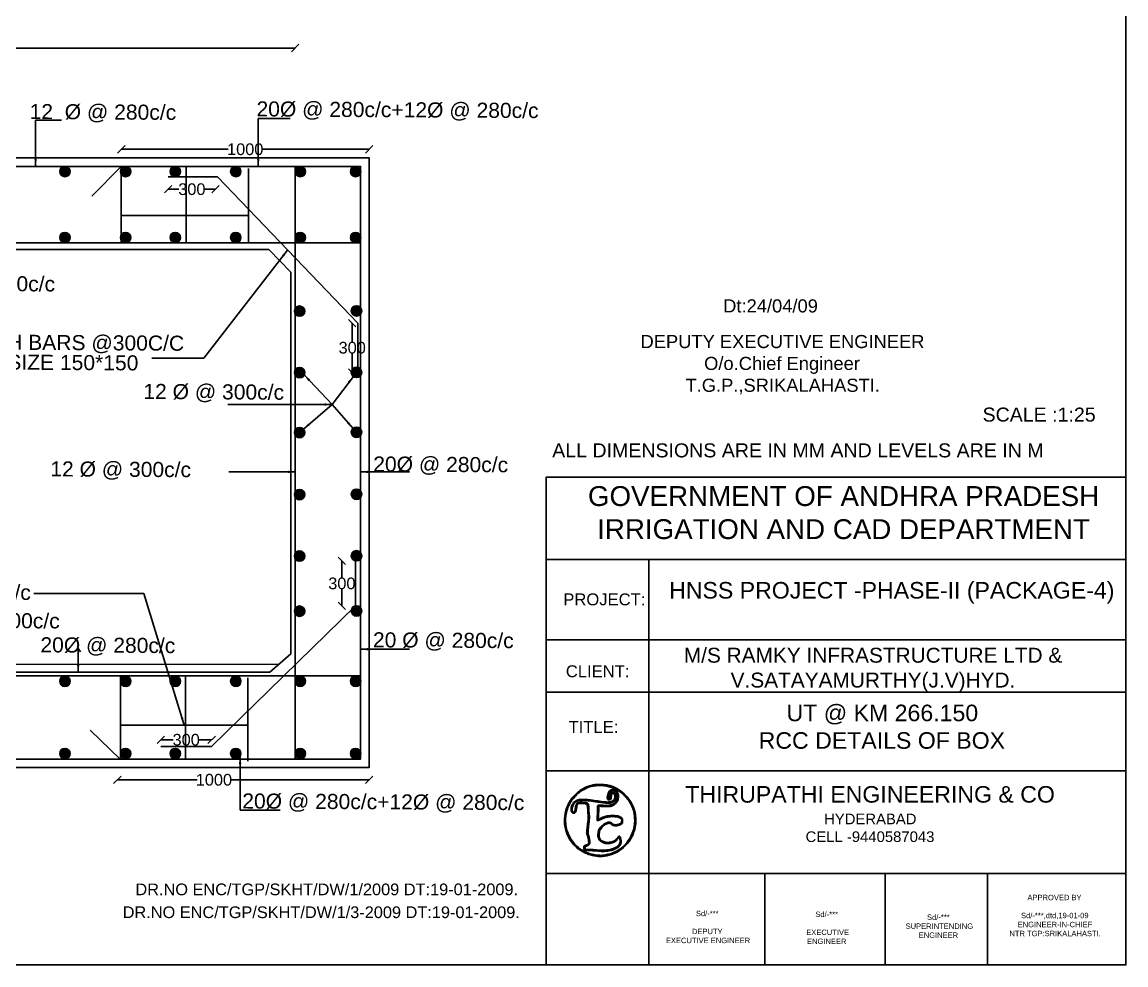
# Model space of a CAD drawing. Header units: millimetres. Extents: x 5124 to 6568637, y 2311 to 91879094.
# Drawn here: x 3741149 to 3755324, y 45934475 to 45946584 of the extents above; entities that cross this region are included whole.
import ezdxf

# ---------------------------------------------------------------- set-up
doc = ezdxf.new("R2010")
doc.units = ezdxf.units.MM
doc.header["$MEASUREMENT"] = 0
for name, color, linetype in [('DIMENSION', 7, 'Continuous'), ('DRAWING', 7, 'Continuous'), ('TEXT', 7, 'Continuous')]:
    doc.layers.add(name, color=color, linetype=linetype)
doc.styles.get("Standard").update_dxf_attribs({"font": 'arial.ttf', "height": 150})
doc.dimstyles.get("Standard").update_dxf_attribs({"dimtxt": 200, "dimasz": 110, "dimexe": 0.18, "dimexo": 0.0625, "dimgap": 0.09, "dimtad": 0, "dimtih": 1, "dimtoh": 1, "dimdec": 0, "dimzin": 0, "dimdsep": 46, "dimtxsty": 'Standard', "dimblk": 'OBLIQUE', "dimcen": 0.09, "dimse1": 1, "dimse2": 1, "dimadec": 0, "dimazin": 0, "dimtfac": 1, "dimtdec": 0, "dimtofl": 0, "dimtmove": 0, "dimatfit": 3, "dimfxl": 1, "dimtolj": 1, "dimtzin": 0, "dimarcsym": 0})

# ---------------------------------------------------------------- blocks, each defined once
blk = doc.blocks.new('_Oblique')
at = {"color": 0, "linetype": 'ByBlock', "lineweight": -2}
blk.add_line((-0.5, -0.5), (0.5, 0.5), dxfattribs=at)
blk = doc.blocks.new('*D98')
at = {"layer": 'Defpoints', "color": 0}
for p in [(3744657, 45946251), (3744657, 45944731), (3736966, 45944697)]:
    blk.add_point(p, dxfattribs=at)
at = {"layer": 'DIMENSION', "color": 0, "lineweight": -2}
for p, q in [((3736966, 45946251), (3740587, 45946251)), ((3744657, 45946251), (3741037, 45946251))]:
    blk.add_line(p, q, dxfattribs=at)
at = {"layer": 'DIMENSION', "color": 0, "lineweight": -2, "xscale": 95, "yscale": 95, "zscale": 95, "rotation": 180}
blk.add_blockref('_Oblique', (3736966, 45946251), dxfattribs=at)
at = {"layer": 'DIMENSION', "color": 0, "lineweight": -2, "xscale": 95, "yscale": 95, "zscale": 95}
blk.add_blockref('_Oblique', (3744657, 45946251), dxfattribs=at)
at = {"layer": 'DIMENSION', "color": 0, "insert": (3740812, 45946251), "char_height": 150, "attachment_point": 5}
blk.add_mtext('\\A1;2800', dxfattribs=at)
blk = doc.blocks.new('*D99')
at = {"layer": 'Defpoints', "color": 0}
for p in [(3745605, 45956085), (3745605, 45955777), (3744657, 45944731)]:
    blk.add_point(p, dxfattribs=at)
at = {"layer": 'DIMENSION', "color": 0, "lineweight": -2}
for p, q in [((3744657, 45955777), (3745057, 45955777)), ((3745605, 45955777), (3745394, 45955777))]:
    blk.add_line(p, q, dxfattribs=at)
at = {"layer": 'DIMENSION', "color": 0, "lineweight": -2, "xscale": 95, "yscale": 95, "zscale": 95, "rotation": 180}
blk.add_blockref('_Oblique', (3744657, 45955777), dxfattribs=at)
at = {"layer": 'DIMENSION', "color": 0, "lineweight": -2, "xscale": 95, "yscale": 95, "zscale": 95}
blk.add_blockref('_Oblique', (3745605, 45955777), dxfattribs=at)
at = {"layer": 'DIMENSION', "color": 0, "insert": (3745226, 45955777), "char_height": 150, "attachment_point": 5}
blk.add_mtext('\\A1;450', dxfattribs=at)
blk = doc.blocks.new('*D112')
at = {"layer": 'Defpoints', "color": 0}
for p in [(3743025, 45944595), (3743633, 45944595), (3743633, 45944437)]:
    blk.add_point(p, dxfattribs=at)
at = {"layer": 'DIMENSION', "color": 0, "lineweight": -2}
for p, q in [((3743025, 45944437), (3743163, 45944437)), ((3743633, 45944437), (3743494, 45944437))]:
    blk.add_line(p, q, dxfattribs=at)
at = {"layer": 'DIMENSION', "color": 0, "lineweight": -2, "xscale": 95, "yscale": 95, "zscale": 95, "rotation": 180}
blk.add_blockref('_Oblique', (3743025, 45944437), dxfattribs=at)
at = {"layer": 'DIMENSION', "color": 0, "lineweight": -2, "xscale": 95, "yscale": 95, "zscale": 95}
blk.add_blockref('_Oblique', (3743633, 45944437), dxfattribs=at)
at = {"layer": 'DIMENSION', "color": 0, "insert": (3743329, 45944437), "char_height": 150, "attachment_point": 5}
blk.add_mtext('\\A1;300', dxfattribs=at)
blk = doc.blocks.new('*D113')
at = {"layer": 'Defpoints', "color": 0}
for p in [(3745605, 45944950), (3742423, 45944731), (3745605, 45944664)]:
    blk.add_point(p, dxfattribs=at)
at = {"layer": 'DIMENSION', "color": 0, "lineweight": -2}
for p, q in [((3742423, 45944950), (3743797, 45944950)), ((3745605, 45944950), (3744231, 45944950))]:
    blk.add_line(p, q, dxfattribs=at)
at = {"layer": 'DIMENSION', "color": 0, "lineweight": -2, "xscale": 95, "yscale": 95, "zscale": 95, "rotation": 180}
blk.add_blockref('_Oblique', (3742423, 45944950), dxfattribs=at)
at = {"layer": 'DIMENSION', "color": 0, "lineweight": -2, "xscale": 95, "yscale": 95, "zscale": 95}
blk.add_blockref('_Oblique', (3745605, 45944950), dxfattribs=at)
at = {"layer": 'DIMENSION', "color": 0, "insert": (3744014, 45944950), "char_height": 150, "attachment_point": 5}
blk.add_mtext('\\A1;1000', dxfattribs=at)
blk = doc.blocks.new('*D114')
at = {"layer": 'Defpoints', "color": 0}
for p in [(3745458, 45942718), (3745388, 45942085), (3745443, 45942085)]:
    blk.add_point(p, dxfattribs=at)
at = {"layer": 'DIMENSION', "color": 0, "lineweight": -2}
for p, q in [((3745388, 45942718), (3745388, 45942478)), ((3745388, 45942085), (3745388, 45942325))]:
    blk.add_line(p, q, dxfattribs=at)
at = {"layer": 'DIMENSION', "color": 0, "lineweight": -2, "xscale": 95, "yscale": 95, "zscale": 95}
for p, rotation in [((3745388, 45942718), 90), ((3745388, 45942085), 270)]:
    blk.add_blockref('_Oblique', p, dxfattribs=dict(at, rotation=rotation))
at = {"layer": 'DIMENSION', "color": 0, "insert": (3745388, 45942401), "char_height": 150, "attachment_point": 5}
blk.add_mtext('\\A1;300', dxfattribs=at)
blk = doc.blocks.new('*D115')
at = {"layer": 'Defpoints', "color": 0}
for p in [(3745255, 45939663), (3745443, 45939663), (3745430, 45939086)]:
    blk.add_point(p, dxfattribs=at)
at = {"layer": 'DIMENSION', "color": 0, "lineweight": -2}
for p, q in [((3745255, 45939663), (3745255, 45939451)), ((3745255, 45939086), (3745255, 45939297))]:
    blk.add_line(p, q, dxfattribs=at)
at = {"layer": 'DIMENSION', "color": 0, "lineweight": -2, "xscale": 95, "yscale": 95, "zscale": 95}
for p, rotation in [((3745255, 45939663), 90), ((3745255, 45939086), 270)]:
    blk.add_blockref('_Oblique', p, dxfattribs=dict(at, rotation=rotation))
at = {"layer": 'DIMENSION', "color": 0, "insert": (3745255, 45939374), "char_height": 150, "attachment_point": 5}
blk.add_mtext('\\A1;300', dxfattribs=at)
blk = doc.blocks.new('*D116')
at = {"layer": 'Defpoints', "color": 0}
for p in [(3742929, 45937366), (3742929, 45937281), (3743583, 45937281)]:
    blk.add_point(p, dxfattribs=at)
at = {"layer": 'DIMENSION', "color": 0, "lineweight": -2}
for p, q in [((3742929, 45937366), (3743091, 45937366)), ((3743583, 45937366), (3743422, 45937366))]:
    blk.add_line(p, q, dxfattribs=at)
at = {"layer": 'DIMENSION', "color": 0, "lineweight": -2, "xscale": 95, "yscale": 95, "zscale": 95, "rotation": 180}
blk.add_blockref('_Oblique', (3742929, 45937366), dxfattribs=at)
at = {"layer": 'DIMENSION', "color": 0, "lineweight": -2, "xscale": 95, "yscale": 95, "zscale": 95}
blk.add_blockref('_Oblique', (3743583, 45937366), dxfattribs=at)
at = {"layer": 'DIMENSION', "color": 0, "insert": (3743256, 45937366), "char_height": 150, "attachment_point": 5}
blk.add_mtext('\\A1;300', dxfattribs=at)
blk = doc.blocks.new('*D117')
at = {"layer": 'Defpoints', "color": 0}
for p in [(3742372, 45937119), (3745605, 45937009), (3745605, 45936852)]:
    blk.add_point(p, dxfattribs=at)
at = {"layer": 'DIMENSION', "color": 0, "lineweight": -2}
for p, q in [((3742372, 45936852), (3743396, 45936852)), ((3745605, 45936852), (3743829, 45936852))]:
    blk.add_line(p, q, dxfattribs=at)
at = {"layer": 'DIMENSION', "color": 0, "lineweight": -2, "xscale": 95, "yscale": 95, "zscale": 95, "rotation": 180}
blk.add_blockref('_Oblique', (3742372, 45936852), dxfattribs=at)
at = {"layer": 'DIMENSION', "color": 0, "lineweight": -2, "xscale": 95, "yscale": 95, "zscale": 95}
blk.add_blockref('_Oblique', (3745605, 45936852), dxfattribs=at)
at = {"layer": 'DIMENSION', "color": 0, "insert": (3743612, 45936852), "char_height": 150, "attachment_point": 5}
blk.add_mtext('\\A1;1000', dxfattribs=at)

msp = doc.modelspace()

# ---------------------------------------------------------------- hatches: boundary and pattern name
at = {"layer": 'DRAWING'}
h = msp.add_hatch(dxfattribs=at)
h.set_pattern_fill('ANSI31', color=256, scale=0.879733, style=0)
h.set_pattern_definition([(45, (579837.47995, 5525353.57618), (-0.07775810721613, 0.07775810721613), [])])
h.paths.add_polyline_path([(3741765.5, 45944664.6, 0.9586945), (3741632.4, 45944670.2), (3741632.4, 45944659, 0.9586945)])
h = msp.add_hatch(dxfattribs=at)
h.set_pattern_fill('ANSI31', color=256, scale=0.879733, style=0)
h.set_pattern_definition([(45, (580616.71718, 5525353.57618), (-0.07775810721613, 0.07775810721613), [])])
h.paths.add_polyline_path([(3742544.7, 45944664.6, 0.9586945), (3742411.7, 45944670.2), (3742411.7, 45944659, 0.9586945)])
h = msp.add_hatch(dxfattribs=at)
h.set_pattern_fill('ANSI31', color=256, scale=0.879733, style=0)
h.set_pattern_definition([(45, (581253.96732, 5525353.57618), (-0.07775810721613, 0.07775810721613), [])])
h.paths.add_polyline_path([(3743181.9, 45944664.6, 0.9586945), (3743048.9, 45944670.2), (3743048.9, 45944659, 0.9586945)])
h = msp.add_hatch(dxfattribs=at)
h.set_pattern_fill('ANSI31', color=256, scale=0.879733, style=0)
h.set_pattern_definition([(45, (582031.70072, 5525353.57618), (-0.07775810721613, 0.07775810721613), [])])
h.paths.add_polyline_path([(3743959.7, 45944664.6, 0.9586945), (3743826.6, 45944670.2), (3743826.6, 45944659, 0.9586945)])
h = msp.add_hatch(dxfattribs=at)
h.set_pattern_fill('ANSI31', color=256, scale=0.879733, style=0)
h.set_pattern_definition([(45, (582860.18856, 5525353.57618), (-0.07775810721613, 0.07775810721613), [])])
h.paths.add_polyline_path([(3744788.2, 45944664.6, 0.9586945), (3744655.1, 45944670.2), (3744655.1, 45944659, 0.9586945)])
h = msp.add_hatch(dxfattribs=at)
h.set_pattern_fill('ANSI31', color=256, scale=0.879733, style=0)
h.set_pattern_definition([(45, (583569.62278, 5525353.57618), (-0.07775810721613, 0.07775810721613), [])])
h.paths.add_polyline_path([(3745497.6, 45944664.6, 0.9586945), (3745364.6, 45944670.2), (3745364.6, 45944659, 0.9586945)])
h = msp.add_hatch(dxfattribs=at)
h.set_pattern_fill('ANSI31', color=256, scale=0.879733, style=0)
h.set_pattern_definition([(45, (579837.47995, 5524505.63443), (-0.07775810721613, 0.07775810721613), [])])
h.paths.add_polyline_path([(3741765.5, 45943816.7, 0.9586945), (3741632.4, 45943822.3), (3741632.4, 45943811.1, 0.9586945)])
h = msp.add_hatch(dxfattribs=at)
h.set_pattern_fill('ANSI31', color=256, scale=0.879733, style=0)
h.set_pattern_definition([(45, (580616.71718, 5524505.63443), (-0.07775810721613, 0.07775810721613), [])])
h.paths.add_polyline_path([(3742544.7, 45943816.7, 0.9586945), (3742411.7, 45943822.3), (3742411.7, 45943811.1, 0.9586945)])
h = msp.add_hatch(dxfattribs=at)
h.set_pattern_fill('ANSI31', color=256, scale=0.879733, style=0)
h.set_pattern_definition([(45, (581253.96732, 5524505.63443), (-0.07775810721613, 0.07775810721613), [])])
h.paths.add_polyline_path([(3743181.9, 45943816.7, 0.9586945), (3743048.9, 45943822.3), (3743048.9, 45943811.1, 0.9586945)])
h = msp.add_hatch(dxfattribs=at)
h.set_pattern_fill('ANSI31', color=256, scale=0.879733, style=0)
h.set_pattern_definition([(45, (582031.70072, 5524505.63443), (-0.07775810721613, 0.07775810721613), [])])
h.paths.add_polyline_path([(3743959.7, 45943816.7, 0.9586945), (3743826.6, 45943822.3), (3743826.6, 45943811.1, 0.9586945)])
h = msp.add_hatch(dxfattribs=at)
h.set_pattern_fill('ANSI31', color=256, scale=0.879733, style=0)
h.set_pattern_definition([(45, (582860.18856, 5524505.63443), (-0.07775810721613, 0.07775810721613), [])])
h.paths.add_polyline_path([(3744788.2, 45943816.7, 0.9586945), (3744655.1, 45943822.3), (3744655.1, 45943811.1, 0.9586945)])
h = msp.add_hatch(dxfattribs=at)
h.set_pattern_fill('ANSI31', color=256, scale=0.879733, style=0)
h.set_pattern_definition([(45, (583569.62278, 5524505.63443), (-0.07775810721613, 0.07775810721613), [])])
h.paths.add_polyline_path([(3745497.6, 45943816.7, 0.9586945), (3745364.6, 45943822.3), (3745364.6, 45943811.1, 0.9586945)])
h = msp.add_hatch(dxfattribs=at)
h.set_pattern_fill('ANSI31', color=256, scale=0.879733, style=0)
h.set_pattern_definition([(45, (582850.64332, 5523560.43031), (-0.07775810721613, 0.07775810721613), [])])
h.paths.add_polyline_path([(3744778.6, 45942871.5, 0.9586945), (3744645.6, 45942877.1), (3744645.6, 45942865.9, 0.9586945)])
h = msp.add_hatch(dxfattribs=at)
h.set_pattern_fill('ANSI31', color=256, scale=0.879733, style=0)
h.set_pattern_definition([(45, (583581.67184, 5523563.80106), (-0.07775810721613, 0.07775810721613), [])])
h.paths.add_polyline_path([(3745509.6, 45942874.8, 0.9586945), (3745376.6, 45942880.5), (3745376.6, 45942869.2, 0.9586945)])
h = msp.add_hatch(dxfattribs=at)
h.set_pattern_fill('ANSI31', color=256, scale=0.879733, style=0)
h.set_pattern_definition([(45, (582850.64332, 5522770.51305), (-0.07775810721613, 0.07775810721613), [])])
h.paths.add_polyline_path([(3744778.6, 45942081.6, 0.9586945), (3744645.6, 45942087.2), (3744645.6, 45942075.9, 0.9586945)])
h = msp.add_hatch(dxfattribs=at)
h.set_pattern_fill('ANSI31', color=256, scale=0.879733, style=0)
h.set_pattern_definition([(45, (583581.67184, 5522773.8838), (-0.07775810721613, 0.07775810721613), [])])
h.paths.add_polyline_path([(3745509.6, 45942084.9, 0.9586945), (3745376.6, 45942090.5), (3745376.6, 45942079.3, 0.9586945)])
h = msp.add_hatch(dxfattribs=at)
h.set_pattern_fill('ANSI31', color=256, scale=0.879733, style=0)
h.set_pattern_definition([(45, (582850.64332, 5522001.11086), (-0.07775810721613, 0.07775810721613), [])])
h.paths.add_polyline_path([(3744778.6, 45941312.2, 0.9586945), (3744645.6, 45941317.8), (3744645.6, 45941306.5, 0.9586945)])
h = msp.add_hatch(dxfattribs=at)
h.set_pattern_fill('ANSI31', color=256, scale=0.879733, style=0)
h.set_pattern_definition([(45, (583581.67184, 5522004.4816), (-0.07775810721613, 0.07775810721613), [])])
h.paths.add_polyline_path([(3745509.6, 45941315.5, 0.9586945), (3745376.6, 45941321.1), (3745376.6, 45941309.9, 0.9586945)])
h = msp.add_hatch(dxfattribs=at)
h.set_pattern_fill('ANSI31', color=256, scale=0.879733, style=0)
h.set_pattern_definition([(45, (582850.64332, 5521204.85891), (-0.07775810721613, 0.07775810721613), [])])
h.paths.add_polyline_path([(3744778.6, 45940515.9, 0.9586945), (3744645.6, 45940521.5), (3744645.6, 45940510.3, 0.9586945)])
h = msp.add_hatch(dxfattribs=at)
h.set_pattern_fill('ANSI31', color=256, scale=0.879733, style=0)
h.set_pattern_definition([(45, (583581.67184, 5521208.22966), (-0.07775810721613, 0.07775810721613), [])])
h.paths.add_polyline_path([(3745509.6, 45940519.3, 0.9586945), (3745376.6, 45940524.9), (3745376.6, 45940513.7, 0.9586945)])
h = msp.add_hatch(dxfattribs=at)
h.set_pattern_fill('ANSI31', color=256, scale=0.879733, style=0)
h.set_pattern_definition([(45, (582850.64332, 5520414.99977), (-0.07775810721613, 0.07775810721613), [])])
h.paths.add_polyline_path([(3744778.6, 45939726, 0.9586945), (3744645.6, 45939731.7), (3744645.6, 45939720.4, 0.9586945)])
h = msp.add_hatch(dxfattribs=at)
h.set_pattern_fill('ANSI31', color=256, scale=0.879733, style=0)
h.set_pattern_definition([(45, (583581.67184, 5520418.37051), (-0.07775810721613, 0.07775810721613), [])])
h.paths.add_polyline_path([(3745509.6, 45939729.4, 0.9586945), (3745376.6, 45939735), (3745376.6, 45939723.8, 0.9586945)])
h = msp.add_hatch(dxfattribs=at)
h.set_pattern_fill('ANSI31', color=256, scale=0.879733, style=0)
h.set_pattern_definition([(45, (582850.64332, 5519707.14277), (-0.07775810721613, 0.07775810721613), [])])
h.paths.add_polyline_path([(3744778.6, 45939018.2, 0.9586945), (3744645.6, 45939023.8), (3744645.6, 45939012.6, 0.9586945)])
h = msp.add_hatch(dxfattribs=at)
h.set_pattern_fill('ANSI31', color=256, scale=0.879733, style=0)
h.set_pattern_definition([(45, (583581.67184, 5519710.51352), (-0.07775810721613, 0.07775810721613), [])])
h.paths.add_polyline_path([(3745509.6, 45939021.6, 0.9586945), (3745376.6, 45939027.2), (3745376.6, 45939015.9, 0.9586945)])
h = msp.add_hatch(dxfattribs=at)
h.set_pattern_fill('ANSI31', color=256, scale=0.879733, style=0)
h.set_pattern_definition([(45, (579837.47995, 5518806.33954), (-0.07775810721613, 0.07775810721613), [])])
h.paths.add_polyline_path([(3741765.5, 45938117.4, 0.9586945), (3741632.4, 45938123), (3741632.4, 45938111.8, 0.9586945)])
h = msp.add_hatch(dxfattribs=at)
h.set_pattern_fill('ANSI31', color=256, scale=0.879733, style=0)
h.set_pattern_definition([(45, (580616.71718, 5518806.33954), (-0.07775810721613, 0.07775810721613), [])])
h.paths.add_polyline_path([(3742544.7, 45938117.4, 0.9586945), (3742411.7, 45938123), (3742411.7, 45938111.8, 0.9586945)])
h = msp.add_hatch(dxfattribs=at)
h.set_pattern_fill('ANSI31', color=256, scale=0.879733, style=0)
h.set_pattern_definition([(45, (581253.96732, 5518806.33954), (-0.07775810721613, 0.07775810721613), [])])
h.paths.add_polyline_path([(3743181.9, 45938117.4, 0.9586945), (3743048.9, 45938123), (3743048.9, 45938111.8, 0.9586945)])
h = msp.add_hatch(dxfattribs=at)
h.set_pattern_fill('ANSI31', color=256, scale=0.879733, style=0)
h.set_pattern_definition([(45, (582031.70072, 5518806.33954), (-0.07775810721613, 0.07775810721613), [])])
h.paths.add_polyline_path([(3743959.7, 45938117.4, 0.9586945), (3743826.6, 45938123), (3743826.6, 45938111.8, 0.9586945)])
h = msp.add_hatch(dxfattribs=at)
h.set_pattern_fill('ANSI31', color=256, scale=0.879733, style=0)
h.set_pattern_definition([(45, (582860.18856, 5518806.33954), (-0.07775810721613, 0.07775810721613), [])])
h.paths.add_polyline_path([(3744788.2, 45938117.4, 0.9586945), (3744655.1, 45938123), (3744655.1, 45938111.8, 0.9586945)])
h = msp.add_hatch(dxfattribs=at)
h.set_pattern_fill('ANSI31', color=256, scale=0.879733, style=0)
h.set_pattern_definition([(45, (583569.62278, 5518806.33954), (-0.07775810721613, 0.07775810721613), [])])
h.paths.add_polyline_path([(3745497.6, 45938117.4, 0.9586945), (3745364.6, 45938123), (3745364.6, 45938111.8, 0.9586945)])
h = msp.add_hatch(dxfattribs=at)
h.set_pattern_fill('ANSI31', color=256, scale=0.879733, style=0)
h.set_pattern_definition([(45, (579837.47995, 5517878.04728), (-0.07775810721613, 0.07775810721613), [])])
h.paths.add_polyline_path([(3741765.5, 45937189.1, 0.9586945), (3741632.4, 45937194.7), (3741632.4, 45937183.5, 0.9586945)])
h = msp.add_hatch(dxfattribs=at)
h.set_pattern_fill('ANSI31', color=256, scale=0.879733, style=0)
h.set_pattern_definition([(45, (580616.71718, 5517878.04728), (-0.07775810721613, 0.07775810721613), [])])
h.paths.add_polyline_path([(3742544.7, 45937189.1, 0.9586945), (3742411.7, 45937194.7), (3742411.7, 45937183.5, 0.9586945)])
h = msp.add_hatch(dxfattribs=at)
h.set_pattern_fill('ANSI31', color=256, scale=0.879733, style=0)
h.set_pattern_definition([(45, (581253.96732, 5517878.04728), (-0.07775810721613, 0.07775810721613), [])])
h.paths.add_polyline_path([(3743181.9, 45937189.1, 0.9586945), (3743048.9, 45937194.7), (3743048.9, 45937183.5, 0.9586945)])
h = msp.add_hatch(dxfattribs=at)
h.set_pattern_fill('ANSI31', color=256, scale=0.879733, style=0)
h.set_pattern_definition([(45, (582031.70072, 5517878.04728), (-0.07775810721613, 0.07775810721613), [])])
h.paths.add_polyline_path([(3743959.7, 45937189.1, 0.9586945), (3743826.6, 45937194.7), (3743826.6, 45937183.5, 0.9586945)])
h = msp.add_hatch(dxfattribs=at)
h.set_pattern_fill('ANSI31', color=256, scale=0.879733, style=0)
h.set_pattern_definition([(45, (582860.18856, 5517878.04728), (-0.07775810721613, 0.07775810721613), [])])
h.paths.add_polyline_path([(3744788.2, 45937189.1, 0.9586945), (3744655.1, 45937194.7), (3744655.1, 45937183.5, 0.9586945)])
h = msp.add_hatch(dxfattribs=at)
h.set_pattern_fill('ANSI31', color=256, scale=0.879733, style=0)
h.set_pattern_definition([(45, (583569.62278, 5517878.04728), (-0.07775810721613, 0.07775810721613), [])])
h.paths.add_polyline_path([(3745497.6, 45937189.1, 0.9586945), (3745364.6, 45937194.7), (3745364.6, 45937183.5, 0.9586945)])

# ---------------------------------------------------------------- linework, layer by layer
for points in [[(3748495.7, 45936788.9, 0.011371), (3748445.1, 45936776.7, 0.02579), (3748407.6, 45936764.7, 0.027062), (3748372.7, 45936749.2, 0.013799), (3748330.6, 45936726.3, 0.049276), (3748292.5, 45936698.9, 0.020623), (3748246.9, 45936655.1, 0.020736), (3748204.2, 45936606.7, 0.039557), (3748174.7, 45936564, 0.070595), (3748127.6, 45936447.2, 0.067578), (3748114, 45936320.1, 0.067285), (3748134.7, 45936193.4, 0.06891), (3748188.2, 45936077.9, 0.057705), (3748251.2, 45936001.1, 0.054334), (3748331.2, 45935939, 0.05355), (3748423.9, 45935894.9, 0.052844), (3748524.3, 45935871.2, 0.040381), (3748580.8, 45935868.6, 0.03202), (3748641.6, 45935874.6, 0.031364), (3748702.6, 45935888.7, 0.03411), (3748759.7, 45935909.9, 0.075635), (3748873.9, 45935984.1, 0.073326), (3748962.3, 45936089.6, 0.073591), (3749016.3, 45936215.8, 0.077104), (3749030.2, 45936350.1, 0.004861), (3749027.9, 45936387.4, 0.019003), (3749025.5, 45936410.3, 0.02286), (3749021.5, 45936430.9, 0.009468), (3749014.3, 45936458.3, 0.065489), (3748970.1, 45936561.1, 0.057691), (3748899.2, 45936653.9, 0.058022), (3748809.4, 45936727.6, 0.068022), (3748709.6, 45936774.1, 0.035725), (3748659.4, 45936785.8, 0.021943), (3748598.9, 45936792.6, 0.021989), (3748540.1, 45936794.1, 0.048915)], [(3748685.6, 45936764.2, -0.010053), (3748718.5, 45936754.8, -0.02116), (3748743.6, 45936745.9, -0.022523), (3748766.8, 45936735.3, -0.013074), (3748793.7, 45936720.5, -0.040153), (3748844.1, 45936685.6, -0.032263), (3748892.3, 45936640.6, -0.031944), (3748934.8, 45936589.2, -0.036921), (3748968.2, 45936535.2, -0.012801), (3748979.5, 45936512, -0.018323), (3748988.2, 45936490.9, -0.011926), (3748994.3, 45936473.3, -0.421559), (3748992.4, 45936469.8, 0.438354), (3748992.1, 45936469.2, 0.035377), (3748992.9, 45936467.5, 0.030088), (3748994.4, 45936465.2, 0.016409), (3748996.4, 45936462.6, -0.136522), (3749006.3, 45936440.5, -0.015322), (3749012.9, 45936385.2, -0.019775), (3749015.7, 45936325.9, -0.035566), (3749012.7, 45936277.3, -0.046854), (3748992.4, 45936189.5, -0.049001), (3748956.2, 45936108.3, -0.049074), (3748905.1, 45936035.9, -0.047266), (3748840.2, 45935973.8, -0.036649), (3748805.1, 45935950.1, -0.020541), (3748759.5, 45935926.2, -0.020402), (3748713.6, 45935906.9, -0.050634), (3748678.4, 45935897.6, 0.011096), (3748671.8, 45935896.4, 0.006376), (3748663.9, 45935894.7, 0.006368), (3748656.1, 45935892.8, 0.010561), (3748649.5, 45935890.9, -0.075797), (3748588.7, 45935882.2, -0.036256), (3748509.9, 45935888.6, -0.035773), (3748429.7, 45935907, -0.053967), (3748363.8, 45935935.2, -0.043816), (3748289.4, 45935986.2, -0.050353), (3748228.6, 45936047.2, -0.04992), (3748180.9, 45936119.7, -0.041857), (3748145.2, 45936204.5, -0.041799), (3748134.7, 45936249, -0.022952), (3748129, 45936304.7, -0.022835), (3748128.4, 45936361.6, -0.036198), (3748133.6, 45936410.1, -0.027029), (3748143.7, 45936452.5, -0.021589), (3748159, 45936496.9, -0.021847), (3748177.7, 45936539, -0.030803), (3748198.3, 45936574.7, -0.030973), (3748223.4, 45936607.9, -0.014365), (3748259.7, 45936648, -0.013732), (3748297.1, 45936684.7, -0.048124), (3748323.9, 45936705.2, -0.015617), (3748345.2, 45936717.6, -0.006514), (3748374.7, 45936733.1, -0.006284), (3748404, 45936747.4, -0.02113), (3748423.6, 45936755.8, -0.047647), (3748482.5, 45936771.7, -0.034153), (3748550.4, 45936778.5, -0.033468), (3748620.4, 45936776.1, -0.039389)], [(3748712, 45936722.8, 0.079905), (3748699.9, 45936715.4, 0.042826), (3748687.7, 45936702.8, 0.042991), (3748678, 45936688.6, 0.097401), (3748673.9, 45936676.3, -0.017144), (3748672.8, 45936669.4, -0.007361), (3748670.8, 45936660.3, -0.007273), (3748668.5, 45936650.6, -0.009527), (3748666.1, 45936641.8, 0.057314), (3748663, 45936624.6, 0.105744), (3748665.1, 45936610.6, 0.129803), (3748672.2, 45936600.6, 0.112787), (3748683.8, 45936594.7, 0.089359), (3748697.5, 45936593.8, 0.205539), (3748706.3, 45936598.8, 0.119945), (3748711.7, 45936611.1, 0.023277), (3748714.7, 45936635.5, -0.017196), (3748717.6, 45936660.5, -0.101894), (3748722.1, 45936672.7, -0.209902), (3748729.4, 45936677.8, -0.109281), (3748740.7, 45936677.5, -0.199104), (3748754.9, 45936666.9, -0.104543), (3748762.1, 45936645.8, -0.087788), (3748760.7, 45936620, -0.092435), (3748750.6, 45936596.8, -0.140361), (3748727, 45936577.1, -0.085225), (3748691.6, 45936568.2, -0.045138), (3748635.8, 45936569, -0.010085), (3748541.4, 45936580.8, 0.001129), (3748449.8, 45936594, 0.010475), (3748410.1, 45936598.7, 0.019654), (3748380, 45936600.5, 0.009807), (3748341.9, 45936600.5, 0.021045), (3748301.6, 45936598, 0.064199), (3748275.1, 45936591.7, 0.07759), (3748253.8, 45936579.7, 0.04157), (3748231.7, 45936559, 0.033858), (3748216.5, 45936539.8, 0.055821), (3748206.8, 45936521.5, 0.056084), (3748201.4, 45936501.6, 0.03454), (3748199.4, 45936477.3, 0.036481), (3748200.9, 45936452.9, 0.103396), (3748206.5, 45936436.9, 0.148662), (3748216.6, 45936427.9, 0.109578), (3748231.3, 45936424.6, 0.120124), (3748245.8, 45936428.1, 0.145), (3748255.9, 45936437.8, 0.076305), (3748263.1, 45936456.8, 0.015923), (3748269.5, 45936491.8, -0.009484), (3748272.4, 45936509.3, -0.012925), (3748275.8, 45936524.8, -0.009784), (3748279.1, 45936537.5, -0.12767), (3748281.6, 45936541.7, -0.187867), (3748291.1, 45936545.9, -0.006627), (3748332, 45936547.1, -0.01166), (3748371.7, 45936546.9, -0.060862), (3748393.3, 45936543.6, -0.161099), (3748402.2, 45936537.5, -0.110854), (3748407.4, 45936526.4, -0.037878), (3748410.5, 45936504.5, -0.003666), (3748413.7, 45936451, 0.004284), (3748414.8, 45936431.5, 0.004704), (3748416.3, 45936412.6, 0.004401), (3748417.8, 45936396.5, 0.023561), (3748419.2, 45936387.8, -0.066487), (3748420.2, 45936372.3, -0.007257), (3748417.3, 45936336.7, -0.006419), (3748411.6, 45936284.9, -0.001903), (3748401.7, 45936205.9, 0.0101), (3748399.1, 45936182.5, 0.046767), (3748399.2, 45936168.9, 0.054451), (3748401.8, 45936156.5, 0.016832), (3748408.3, 45936138.6, -0.025497), (3748413.3, 45936124, -0.017703), (3748417.6, 45936107.1, -0.016989), (3748420.8, 45936089, -0.017395), (3748422.7, 45936070.8), (3748425.6, 45936032), (3748407.1, 45936021.6, -0.015536), (3748399.5, 45936017.6, -0.017122), (3748391.9, 45936014.2, -0.016739), (3748385.2, 45936011.8, -0.078777), (3748381.2, 45936011.2, 0.131176), (3748371.6, 45936008.6, 0.136592), (3748364.6, 45936001.6, 0.106124), (3748361.2, 45935990.4, 0.058162), (3748361.7, 45935976, 0.016688), (3748363.2, 45935968, 0.019181), (3748365.2, 45935960.4, 0.018627), (3748367.3, 45935954.2, 0.096084), (3748369.2, 45935951.1, 0.155202), (3748372.6, 45935949.2, 0.015688), (3748381.8, 45935947.6, 0.01847), (3748393.2, 45935946.4, 0.013691), (3748405.9, 45935945.9, -0.011921), (3748448.7, 45935944.3, -0.00413), (3748510.5, 45935940, -0.001098), (3748576, 45935934.8, -0.118504), (3748584.4, 45935932, 0.16291), (3748593.9, 45935929.8, 0.003581), (3748641.7, 45935934.6, 0.008625), (3748687.7, 45935940.3, 0.028406), (3748717.7, 45935946.3, 0.032579), (3748746, 45935955.7, 0.025466), (3748775.3, 45935969.4, 0.026004), (3748801.2, 45935984.8, 0.061344), (3748818.2, 45935999.5, 0.068447), (3748833.1, 45936021.4, 0.076262), (3748840.8, 45936045.7, 0.067476), (3748841.5, 45936073.6, 0.040065), (3748835.1, 45936106.4, 0.044341), (3748829.2, 45936122, 0.167899), (3748821.9, 45936129.3, 0.248042), (3748813.6, 45936129.1, 0.093969), (3748804.5, 45936121.4, -0.014529), (3748775.6, 45936087.6, -0.059632), (3748755.3, 45936070, -0.07471), (3748733.8, 45936059.7, -0.031322), (3748702.4, 45936052.2, -0.011719), (3748682.4, 45936049.2, -0.030157), (3748667.8, 45936048.3, -0.035481), (3748654.7, 45936049.1, -0.022756), (3748639.6, 45936051.9, -0.041651), (3748616.3, 45936059.4, -0.044873), (3748595.2, 45936070.6, -0.048687), (3748578.1, 45936084.1, -0.078972), (3748567, 45936098.9, -0.088886), (3748560.2, 45936120.2, -0.038681), (3748558.6, 45936149.8, -0.038538), (3748561.6, 45936180.3, -0.068656), (3748569.4, 45936204.2, -0.047822), (3748583.4, 45936227.3, -0.035478), (3748603, 45936249.9, -0.035754), (3748625.3, 45936269.3, -0.052131), (3748647.6, 45936282.6, -0.030465), (3748671.3, 45936292, -0.089851), (3748688.6, 45936294.3, -0.11423), (3748703.2, 45936290.2, -0.067663), (3748717.7, 45936279.5, 0.096235), (3748736.3, 45936267.4, 0.073317), (3748759.8, 45936261.7, 0.064558), (3748786.9, 45936262.6, 0.048869), (3748815.7, 45936270.3, 0.015923), (3748842.2, 45936281.3, 0.109612), (3748853.5, 45936289.7, 0.141247), (3748858.7, 45936301.1, 0.03256), (3748860.5, 45936322.4, 0.013265), (3748860.4, 45936339, 0.061516), (3748858.9, 45936348.5, 0.091027), (3748855.4, 45936355.4, 0.050414), (3748849, 45936362.3, 0.128873), (3748798.4, 45936388.1, 0.05989), (3748724.5, 45936395, 0.055893), (3748643.7, 45936383.9, 0.065288), (3748571.9, 45936355.3, -0.008116), (3748563.2, 45936350.6, -0.012981), (3748555.6, 45936346.9, -0.006773), (3748549.2, 45936344.1, -0.304845), (3748547.9, 45936344.4, -0.211798), (3748547.3, 45936345.9, -0.000838), (3748548.3, 45936365, -0.003985), (3748549.6, 45936386.8, -0.002472), (3748551.5, 45936412.3, 0.004385), (3748553.3, 45936439, 0.005065), (3748554.6, 45936464.5, 0.004554), (3748555.3, 45936486.1, 0.029433), (3748554.9, 45936497), (3748553.2, 45936515.5), (3748574.9, 45936512.1, 0.022308), (3748586.8, 45936510.8, 0.005402), (3748606.5, 45936509.7, 0.005531), (3748629.2, 45936509, 0.005473), (3748651.9, 45936508.8, 0.006594), (3748684.1, 45936509.3, 0.031106), (3748702.5, 45936510.9, 0.045299), (3748717.1, 45936514.6, 0.025886), (3748734, 45936521.4, 0.074598), (3748765.5, 45936542.3, 0.070434), (3748790.2, 45936571.8, 0.07263), (3748805.1, 45936606.2, 0.089071), (3748808.1, 45936640.9, 0.01957), (3748804.9, 45936666, 0.056074), (3748800, 45936682.9, 0.065261), (3748792, 45936696.8, 0.034277), (3748778.8, 45936711.8, 0.027009), (3748769.6, 45936719.9, 0.068734), (3748762, 45936724.4, 0.07176), (3748753.7, 45936726.6, 0.031521), (3748742.3, 45936727.2, 0.016443), (3748733.7, 45936726.7, 0.015199), (3748724.9, 45936725.8, 0.015395), (3748717.1, 45936724.4, 0.04795)], [(3748763.2, 45936707, -0.056619), (3748776.7, 45936693.2, -0.070112), (3748785.7, 45936677.7, -0.063176), (3748790.5, 45936659, -0.036102), (3748791.9, 45936635.6, -0.026103), (3748790.3, 45936611.8, -0.05922), (3748786, 45936594.2, -0.061276), (3748777.9, 45936578.5, -0.029698), (3748764, 45936560.6, -0.094532), (3748736.8, 45936539.5, -0.069609), (3748700.7, 45936526.9, -0.05177), (3748653, 45936522.5, -0.023109), (3748589.9, 45936526.1, 0.014899), (3748558.4, 45936528.4, 0.124815), (3748544.5, 45936525.5, 0.252886), (3748538.7, 45936517.3, 0.073732), (3748539, 45936501.3, -0.042717), (3748539.9, 45936490.4, -0.005288), (3748539.6, 45936466.4, -0.006212), (3748538.5, 45936438, -0.005103), (3748536.7, 45936407.6, 0.004606), (3748534.7, 45936374.8, 0.010714), (3748534, 45936350.3, 0.007341), (3748534.1, 45936331.6, 0.193504), (3748536, 45936327.1, 0.272952), (3748540.1, 45936326, 0.017404), (3748552.3, 45936330, 0.018882), (3748568.7, 45936336.7, 0.007944), (3748590.3, 45936346.9, -0.00991), (3748619.4, 45936360.5, -0.029968), (3748639.9, 45936368.2, -0.03192), (3748660.4, 45936373.1, -0.012489), (3748689.3, 45936377.3, -0.031624), (3748738.2, 45936380.1, -0.042774), (3748782.3, 45936376, -0.049658), (3748818.4, 45936365.8, -0.102801), (3748842.8, 45936349.8, -0.146745), (3748847.5, 45936341.1, -0.055372), (3748848.8, 45936327.1, -0.054274), (3748846.9, 45936312.4, -0.094139), (3748841.9, 45936301.2, -0.119575), (3748831.2, 45936291.8, -0.039208), (3748811.8, 45936283.4, -0.03788), (3748788.9, 45936277.6, -0.043914), (3748766.5, 45936275.6, -0.027336), (3748753.4, 45936276.3, -0.068469), (3748744.1, 45936278.6, -0.065144), (3748735.6, 45936283.4, -0.022939), (3748724.7, 45936292.4, 0.07041), (3748706.2, 45936304.9, 0.111511), (3748687.7, 45936309.2, 0.08847), (3748666.1, 45936305.6, 0.032101), (3748637.5, 45936293.2, 0.049567), (3748613.2, 45936277.6, 0.035227), (3748589.2, 45936255.7, 0.034846), (3748568.3, 45936230.3, 0.044392), (3748552.9, 45936204.2, 0.072348), (3748547, 45936185, 0.020236), (3748543.4, 45936153.8, 0.012952), (3748542, 45936122.5, 0.265664), (3748546.3, 45936114.5, -0.115377), (3748548.1, 45936112.7, -0.049412), (3748549.6, 45936109.6, -0.04534), (3748550.6, 45936105.9, -0.044785), (3748551, 45936102.1, 0.179828), (3748555.8, 45936089, 0.032309), (3748574.3, 45936070.2, 0.035345), (3748596.7, 45936052.8, 0.067561), (3748617.1, 45936042.9, 0.028537), (3748640.8, 45936036.5, 0.039847), (3748662.5, 45936033.8, 0.038236), (3748685.1, 45936034.5, 0.023572), (3748711.3, 45936038.6, 0.033201), (3748738.3, 45936046, 0.052304), (3748760, 45936056.2, 0.054197), (3748778.6, 45936070.4, 0.038969), (3748796.1, 45936089.9, -0.007998), (3748802.8, 45936098.3, -0.011914), (3748808.9, 45936105.4, -0.007046), (3748814.3, 45936111.1, -0.189724), (3748816.1, 45936112, -0.31512), (3748817.6, 45936111.1, -0.012989), (3748820, 45936105, -0.018519), (3748822.6, 45936097.2, -0.0116), (3748825, 45936087.9, -0.076654), (3748827.9, 45936053.1, -0.116551), (3748818.9, 45936024.2, -0.101292), (3748796.7, 45935999.7, -0.047771), (3748759.8, 45935977.8, -0.047916), (3748712, 45935960.6, -0.038807), (3748658.3, 45935951.2, -0.030246), (3748592.2, 45935948.9, -0.013533), (3748505.3, 45935953.6, 0.003397), (3748477.3, 45935955.6, 0.003258), (3748449, 45935957.4, 0.003226), (3748423.9, 45935958.5, 0.011736), (3748408, 45935958.8), (3748377.9, 45935958.6), (3748377.9, 45935972.9), (3748377.9, 45935984), (3748377.9, 45935990.8, -0.255878), (3748378.9, 45935992.5, -0.021331), (3748383.4, 45935995.2, -0.024284), (3748389.5, 45935998, -0.016153), (3748396.7, 45936000.6, 0.029102), (3748404.8, 45936003.9, 0.019825), (3748413.7, 45936008.4, 0.020023), (3748421.8, 45936013.5, 0.037497), (3748427.9, 45936018.4, 0.047773), (3748435, 45936026.3, 0.109676), (3748438.2, 45936033.6, 0.059805), (3748439, 45936044.1, 0.007063), (3748437.6, 45936067.4, 0.017193), (3748435.9, 45936083.9, 0.01193), (3748432.8, 45936102.3, 0.012048), (3748429, 45936119.9, 0.024163), (3748425, 45936133.6, -0.021994), (3748419.9, 45936150.7, -0.038871), (3748417.5, 45936165.3, -0.030789), (3748417, 45936182.2, -0.009072), (3748418.3, 45936208.1, -0.001709), (3748419.7, 45936226.7, -0.001884), (3748421.2, 45936244.7, -0.001751), (3748422.5, 45936260.1, -0.009616), (3748423.4, 45936268.4, 0.002783), (3748431, 45936328.8, 0.015642), (3748433.8, 45936361.2, 0.027419), (3748433.8, 45936384.8, 0.025052), (3748431.3, 45936409, -0.013359), (3748429.3, 45936425, -0.007032), (3748427.5, 45936445, -0.006991), (3748426.3, 45936465.4, -0.010691), (3748425.9, 45936483.2, 0.009817), (3748425.2, 45936515.5, 0.054013), (3748422.7, 45936532.6, 0.099692), (3748417.3, 45936543.6, 0.084336), (3748407.7, 45936552.5, 0.111049), (3748390.6, 45936558.9, 0.01671), (3748353.9, 45936562.8, 0.019303), (3748316.3, 45936564, 0.061247), (3748291.4, 45936560.7, 0.116126), (3748277.1, 45936553.3, 0.097571), (3748266.5, 45936539.7, 0.067516), (3748259.3, 45936518.8, 0.026486), (3748254.8, 45936488.4, -0.029178), (3748250.8, 45936462, -0.08956), (3748244, 45936445.3, -0.186289), (3748234.8, 45936438.6, -0.209405), (3748224.1, 45936440.1, -0.132851), (3748216, 45936448.9, -0.091992), (3748212, 45936461.8, -0.064225), (3748212.2, 45936479.4, -0.027894), (3748216.8, 45936502.5, -0.043994), (3748224.6, 45936524.7, -0.055217), (3748235.7, 45936543.5, -0.053692), (3748251, 45936559.7, -0.038475), (3748271.2, 45936574.5, -0.115688), (3748302.9, 45936585.1, -0.031518), (3748356.1, 45936586.8, -0.022483), (3748431.9, 45936581, -0.007666), (3748541.4, 45936565.9, 0.006179), (3748574.9, 45936561.2, 0.0054), (3748610.1, 45936557.1, 0.005436), (3748642, 45936554, 0.016056), (3748663.9, 45936552.9, 0.009603), (3748688.6, 45936552.9, 0.036421), (3748703.9, 45936554.3, 0.048057), (3748716.6, 45936557.6, 0.026799), (3748731.2, 45936564, 0.051449), (3748751.8, 45936577.1, 0.079901), (3748765.9, 45936592.5, 0.083725), (3748774.1, 45936611.1, 0.062275), (3748776.9, 45936633.3, 0.027547), (3748776.3, 45936644.5, 0.025908), (3748774.5, 45936655.8, 0.027051), (3748771.6, 45936666.2, 0.042534), (3748767.9, 45936674.7, 0.029286), (3748762.1, 45936684.1, 0.113768), (3748757, 45936688.7, 0.10469), (3748750.2, 45936690.8, 0.022841), (3748737.9, 45936691.4, 0.022154), (3748725.5, 45936690.9, 0.107946), (3748718.8, 45936688.8, 0.118554), (3748713.9, 45936684.2, 0.029201), (3748708.4, 45936674.6, 0.04357), (3748705.1, 45936666.2, 0.022936), (3748702.4, 45936655.3, 0.022268), (3748700.6, 45936643.6, 0.027017), (3748700, 45936632.5, -0.013965), (3748699.7, 45936620.6, -0.050225), (3748698.5, 45936613.1, -0.097184), (3748696.4, 45936608.8, -0.23583), (3748693.4, 45936607.3, -0.162421), (3748685, 45936610.1, -0.180712), (3748680.4, 45936617.2, -0.084641), (3748679.8, 45936630.6, -0.019045), (3748683.6, 45936653, -0.042593), (3748691.5, 45936680.1, -0.090406), (3748703, 45936698.6, -0.113659), (3748718.2, 45936709.3, -0.096515), (3748737.6, 45936713, -0.029399), (3748745.1, 45936712.6, -0.028215), (3748752.7, 45936711.3, -0.029397), (3748759.2, 45936709.3, -0.08398)]]:
    msp.add_lwpolyline(points, format="xyb", close=True)
at = {"layer": 'DIMENSION'}
for points in [[(3727517.8, 45944841.1), (3745605.1, 45944841.1), (3745605.1, 45937009), (3727517.8, 45937009)], [(3727627.8, 45944731), (3745495.1, 45944731), (3745495.1, 45937119.1), (3727627.8, 45937119.1)]]:
    msp.add_lwpolyline(points, close=True, dxfattribs=at)
for points in [[(3742423.1, 45944731), (3742042.6, 45944349.2)], [(3744657.3, 45944731), (3744657.3, 45937119.1)], [(3727627.8, 45943746.7), (3745495.1, 45943746.7)], [(3727627.8, 45938186.9), (3745495.1, 45938186.9)], [(3742407.3, 45937119.1), (3742021.2, 45937489.1)]]:
    msp.add_lwpolyline(points, dxfattribs=at)
at = {"layer": 'DRAWING'}
msp.add_lwpolyline([(3724112.7, 45957947.5), (3755323.7, 45957947.5), (3755323.7, 45934474.9), (3724112.7, 45934474.9)], close=True, dxfattribs=at)
for points in [[(3742423.1, 45944731), (3742423.1, 45943746.7)], [(3743257.1, 45944731), (3743257.1, 45943746.7)], [(3743024.6, 45944594.8), (3743633.2, 45944594.8), (3743659.2, 45944594.8), (3745458.3, 45942717.6), (3745458.3, 45942119.6)], [(3744055.2, 45944704.2), (3744055.2, 45943746.7)], [(3742423.1, 45944098.3), (3744055.2, 45944098.3)], [(3737382.8, 45943663.1), (3744318.7, 45943662.7), (3744599.7, 45943370.5), (3744599.7, 45938468.7), (3744328.8, 45938233.9), (3737214.2, 45938233.9), (3737007.1, 45938429.7), (3737060, 45943324.5), (3737382.8, 45943663.1)], [(3745430.2, 45939752.2), (3745430.2, 45939085.6), (3743583.2, 45937281.3), (3742929.1, 45937281.3)], [(3737110.7, 45938331.8), (3744448.6, 45938337.8)], [(3742414.3, 45938186.9), (3742414.3, 45937119.1)], [(3743248.3, 45938186.9), (3743248.3, 45937119.1)], [(3744046.3, 45938160.1), (3744046.3, 45937092.3)], [(3742414.3, 45937554.1), (3744046.3, 45937554.1)]]:
    msp.add_lwpolyline(points, dxfattribs=at)
for centre in [(3741698.8, 45944664.6), (3742478.1, 45944664.6), (3743115.3, 45944664.6), (3743893, 45944664.6), (3744721.5, 45944664.6), (3745431, 45944664.6), (3741698.8, 45943816.7), (3742478.1, 45943816.7), (3743115.3, 45943816.7), (3743893, 45943816.7), (3744721.5, 45943816.7), (3745431, 45943816.7), (3744712, 45942871.5), (3745443, 45942874.8), (3744712, 45942081.6), (3745443, 45942084.9), (3744712, 45941312.2), (3745443, 45941315.5), (3744712, 45940515.9), (3745443, 45940519.3), (3744712, 45939726), (3745443, 45939729.4), (3744712, 45939018.2), (3745443, 45939021.6), (3741698.8, 45938117.4), (3742478.1, 45938117.4), (3743115.3, 45938117.4), (3743893, 45938117.4), (3744721.5, 45938117.4), (3745431, 45938117.4), (3741698.8, 45937189.1), (3742478.1, 45937189.1), (3743115.3, 45937189.1), (3743893, 45937189.1), (3744721.5, 45937189.1), (3745431, 45937189.1)]:
    msp.add_circle(centre, 66.6, dxfattribs=at)
at = {"layer": 'TEXT'}
for points in [[(3755323.7, 45940738.4), (3747876.8, 45940738.4), (3747876.8, 45934474.9), (3755323.7, 45934474.9)], [(3747876.8, 45939683.3), (3755323.7, 45939683.3), (3755323.7, 45938650.7), (3747876.8, 45938650.7)], [(3747876.8, 45937976.5), (3755323.7, 45937976.5), (3755323.7, 45936968.8), (3747876.8, 45936968.8)], [(3747876.8, 45935650.2), (3755323.7, 45935650.2), (3755323.7, 45934474.9), (3747876.8, 45934474.9)]]:
    msp.add_lwpolyline(points, close=True, dxfattribs=at)
for points in [[(3749199.1, 45939683.3), (3749199.1, 45934474.9)], [(3750687.1, 45935650.2), (3750687.1, 45934474.9)], [(3752232.2, 45935650.2), (3752232.2, 45934474.9)], [(3753544.1, 45935650.2), (3753544.1, 45934474.9)]]:
    msp.add_lwpolyline(points, dxfattribs=at)

# ---------------------------------------------------------------- texts
at = {"layer": 'DRAWING'}
for s, p in [('20Ø @ 280c/c+12Ø @ 280c/c', (3744158.5, 45945372.4)), ('12  Ø @ 280c/c ', (3741244.9, 45945338.9)), ('20Ø @ 200c/c ', (3739840, 45943134.4)), ('12TOR HAUNCH BARS @300C/C', (3739049, 45942387.4)), (' HAUNCH SIZE 150*150', (3739651.8, 45942128)), ('12 Ø @ 300c/c ', (3742705.5, 45941744.3)), ('12 Ø @ 300c/c ', (3741510.7, 45940749.5)), ('20Ø @ 280c/c ', (3745657.8, 45940812)), ('12 Ø-2L @ 300c/c ', (3739062.5, 45939175.1)), ('12Ø @  300c/c ', (3739824.6, 45938806.8)), ('20Ø @ 280c/c ', (3741383.7, 45938489.9)), ('20 Ø @ 280c/c ', (3745654, 45938554.1)), ('20Ø @ 280c/c+12Ø @ 280c/c', (3743976, 45936484.4))]:
    msp.add_text(s, height=193.541, rotation=359.65712, dxfattribs=at).set_placement(p)
at = {"layer": 'TEXT'}
for s, height, p in [('Dt:24/04/09', 168.399, (3750152, 45942854.8)), ('SCALE :1:25', 179.859, (3753482.8, 45941453.2))]:
    msp.add_text(s, height=height, dxfattribs=at).set_placement(p)
at = {"layer": 'TEXT', "attachment_point": 1}
for s, insert, char_height, width in [('\\pi652.31;DEPUTY EXECUTIVE ENGINEER\\P\\pi1469;O/o.Chief Engineer\\P\\pi1229.8;T.G.P.,SRIKALAHASTI.', (3748438.2, 45942565.1), 168.399, 4930.593), ('ALL DIMENSIONS ARE IN MM AND LEVELS ARE IN M', (3747956.2, 45941173.4), 179.859, 6418.507), ('PROJECT:', (3748099, 45939246), 152.55, 1423.362), ('\\pi10.886;M/S RAMKY INFRASTRUCTURE LTD &\\P\\pi612.06;V.SATAYAMURTHY(J.V)HYD.', (3749635.4, 45938548.3), 191.509, 4856.383), ('CLIENT:', (3748131.4, 45938322.8), 152.55, 1423.362), ('\\pi2084;UT @ KM 266.150\\P\\pi1726.1;RCC DETAILS OF BOX', (3748881.5, 45937817.6), 212.339, 6591.599), ('TITLE:', (3748166.5, 45937607.8), 152.55, 827.23), ('\\pi932.62;THIRUPATHI ENGINEERING & CO\\P\\pi2715;{\\H0.64302x;HYDERABAD\\P\\pi2477.6;CELL -9440587043}', (3748732.5, 45936771.7), 212.339, 6591.599), ('DR.NO ENC/TGP/SKHT/DW/1/2009 DT:19-01-2009. ', (3742604.2, 45935520.3), 150, 11909.349), ('\\pi235.98;APPROVED BY\\P\\pi582.82;\\P\\pi153.64;Sd/-***,dtd,19-01-09 \\P\\pi109.91;ENGINEER-IN-CHIEF\\P\\pi4.0359;NTR TGP:SRIKALAHASTI.', (3753823.5, 45935375.5), 69.339, 1165.637), ('DR.NO ENC/TGP/SKHT/DW/1/3-2009 DT:19-01-2009. ', (3742440.8, 45935226.5), 150, 11101.32), ('\\pi1598.7;Sd/-***\\P\\pi1740.2;\\P\\pi1547.8;DEPUTY \\P\\pi1186.4; EXECUTIVE ENGINEER', (3748203.1, 45935170.8), 69.339, 3480.307), ('\\pi1598.7;Sd/-***\\P\\pi1726.7; \\P\\pi1454.8; EXECUTIVE \\P\\pi1491.6;ENGINEER', (3749737, 45935159.7), 69.339, 3480.307), ('\\pi1598.7;Sd/-***\\P\\pi1296.5; SUPERINTENDING  \\P\\pi1491.6;ENGINEER', (3751171.3, 45935122.8), 69.339, 3480.307)]:
    msp.add_mtext(s, dxfattribs=dict(at, insert=insert, char_height=char_height, width=width))
at = {"layer": 'TEXT', "color": 7, "width": 7266.788, "attachment_point": 5}
for s, insert, char_height in [('GOVERNMENT OF ANDHRA PRADESH\\PIRRIGATION AND CAD DEPARTMENT', (3751697.9, 45940282.1), 254.807), ('HNSS PROJECT -PHASE-II (PACKAGE-4)', (3752317.1, 45939254.7), 212.339)]:
    msp.add_mtext(s, dxfattribs=dict(at, insert=insert, char_height=char_height))

# ---------------------------------------------------------------- dimensions: what is measured, and where the dimension line sits
at = {"layer": 'DIMENSION'}
for base, p1, p2, text, picture, middle in [((3745605.1, 45955777.3), (3744657.3, 45944731), (3745605.1, 45956085.1), '450', '*D99', (3745225.8, 45955777.3)), ((3745605.1, 45936851.7), (3742371.6, 45937119.1), (3745605.1, 45937009), '1000', '*D117', (3743612.5, 45936851.7))]:
    dim = msp.add_linear_dim(base=base, p1=p1, p2=p2, text=text, dimstyle='Standard', override={"dimasz": 95, "dimfxl": 2000, "dimarcsym": 1}, dxfattribs=at)
    dim.commit()
    dim.dimension.update_dxf_attribs({"geometry": picture, "text_midpoint": middle, "dimtype": 160})
for base, p1, p2, text, picture, middle in [((3744657.3, 45946250.9), (3736966, 45944696.5), (3744657.3, 45944731), '2800', '*D98', (3740811.7, 45946250.9)), ((3745605.1, 45944949.8), (3742423.1, 45944731), (3745605.1, 45944663.9), '1000', '*D113', (3744014.1, 45944949.8)), ((3743633.2, 45944436.5), (3743024.6, 45944594.8), (3743633.2, 45944594.8), '300', '*D112', (3743328.9, 45944436.5)), ((3742929.1, 45937365.7), (3743583.2, 45937281.3), (3742929.1, 45937281.3), '300', '*D116', (3743256.1, 45937365.7))]:
    dim = msp.add_linear_dim(base=base, p1=p1, p2=p2, text=text, dimstyle='Standard', override={"dimasz": 95, "dimfxl": 2000, "dimarcsym": 1}, dxfattribs=at)
    dim.commit()
    dim.dimension.update_dxf_attribs({"geometry": picture, "text_midpoint": middle})
for base, p1, p2, picture, middle in [((3745388.1, 45942084.9), (3745458.3, 45942717.6), (3745443, 45942084.9), '*D114', (3745388.1, 45942401.3)), ((3745254.9, 45939662.8), (3745430.2, 45939085.6), (3745443, 45939662.8), '*D115', (3745254.9, 45939374.2))]:
    dim = msp.add_linear_dim(base=base, p1=p1, p2=p2, angle=90, text='300', dimstyle='Standard', override={"dimasz": 95, "dimfxl": 2000, "dimarcsym": 1}, dxfattribs=at)
    dim.commit()
    dim.dimension.update_dxf_attribs({"geometry": picture, "text_midpoint": middle})

# ---------------------------------------------------------------- leaders
at = {"layer": 'DRAWING'}
for points in [[(3741322.5, 45944731), (3741322.5, 45945325.5), (3741653.9, 45945325.5)], [(3744181.8, 45944731), (3744181.8, 45945347.7), (3744590.3, 45945347.7)], [(3744558.7, 45943656.2), (3743484.5, 45942266.4), (3742814, 45942266.4)], [(3744771.6, 45942051.9), (3745129.5, 45941672.3)], [(3745402.7, 45942031.9), (3745129.5, 45941672.3)], [(3745129.5, 45941672.3), (3743791, 45941672.3)], [(3744762.4, 45941355.7), (3745129.5, 45941672.3)], [(3745399, 45941365.6), (3745129.5, 45941672.3)], [(3744657.3, 45940806.6), (3743805.4, 45940806.6)], [(3745495.1, 45940806.6), (3746122.7, 45940806.6)], [(3743230.3, 45937554.1), (3742712.2, 45939244.4), (3741298.9, 45939244.1)], [(3741870, 45938233.9), (3741868.6, 45938539.5), (3741897.9, 45938494.1)], [(3745495.1, 45938529.3), (3746122.7, 45938529.3)], [(3743948.4, 45937152), (3743948.4, 45936464.1), (3744463.7, 45936464.1)]]:
    msp.add_leader(points, dimstyle='Standard', override={"dimasz": 95, "dimgap": 0.09, "dimtad": 0, "dimfxl": 2000, "dimarcsym": 1}, dxfattribs=at)

doc.saveas('drawing.dxf')
